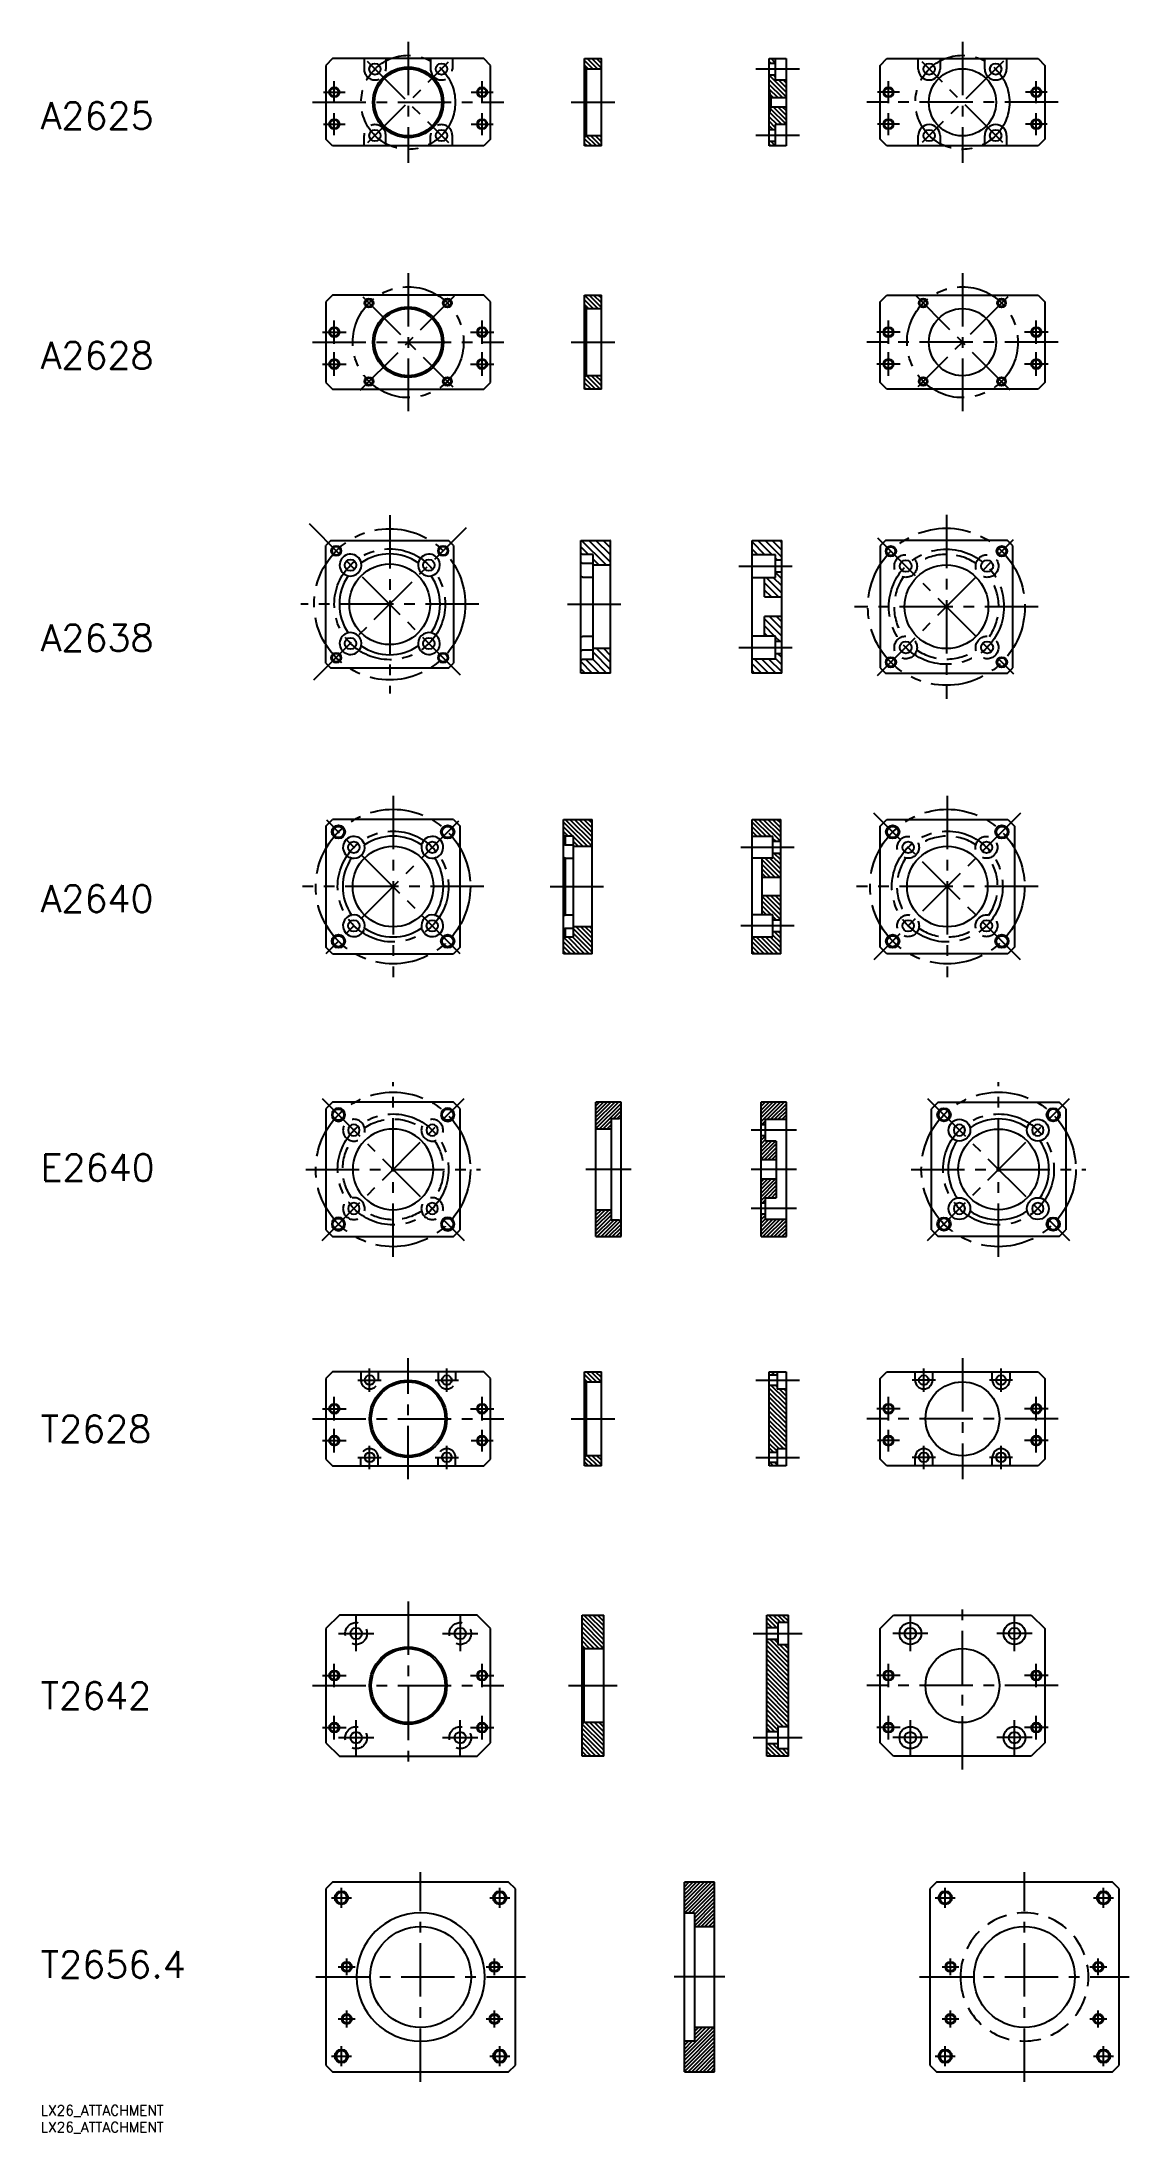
# Model space of a CAD drawing. Extents: x 0 to 324, y -8 to 614.
import ezdxf

# ---------------------------------------------------------------- set-up
doc = ezdxf.new("R2010")
doc.units = 0
doc.header["$LTSCALE"] = 0.5
doc.linetypes.add('CENTER', pattern=[50.8, 31.75, -6.35, 6.35, -6.35])
doc.linetypes.add('DASHED', pattern=[19.05, 12.7, -6.35])
for name, color, linetype in [('MSM_CENTER', 1, 'CENTER'), ('MSM_CONTINUOUS', 7, 'CONTINUOUS'), ('MSM_DASHED', 4, 'DASHED'), ('MSM_NARROW', 5, 'CONTINUOUS'), ('MSM_PART_NUMBER', 7, 'CONTINUOUS')]:
    doc.layers.add(name, color=color, linetype=linetype)
doc.styles.get("Standard").update_dxf_attribs({"font": 'txt.shx', "height": 3, "bigfont": 'bigfont.shx'})

# ---------------------------------------------------------------- blocks, each defined once
blk = doc.blocks.new('*U86')
at = {"layer": 'MSM_PART_NUMBER'}
blk.add_text('LX26_ATTACHMENT', height=3, dxfattribs=at).set_placement((0, -3))
blk = doc.blocks.new('*U87')
at = {"layer": 'MSM_PART_NUMBER'}
blk.add_text('LX26_ATTACHMENT', height=3, dxfattribs=at).set_placement((0, -8))
blk = doc.blocks.new('*U89')
at = {"layer": 'MSM_CONTINUOUS'}
blk.add_text('A2625', height=8, dxfattribs=at).set_placement((0, 588.11))
blk = doc.blocks.new('*U90')
at = {"layer": 'MSM_CONTINUOUS'}
blk.add_text('A2628', height=8, dxfattribs=at).set_placement((0, 516.84))
blk = doc.blocks.new('*U91')
at = {"layer": 'MSM_CONTINUOUS'}
blk.add_text('A2638', height=8, dxfattribs=at).set_placement((0, 432.72))
blk = doc.blocks.new('*U92')
at = {"layer": 'MSM_CONTINUOUS'}
blk.add_text('A2640', height=8, dxfattribs=at).set_placement((0, 355.09))
blk = doc.blocks.new('*U93')
at = {"layer": 'MSM_CONTINUOUS'}
blk.add_text('T2628', height=8, dxfattribs=at).set_placement((0, 197.32))
blk = doc.blocks.new('*U94')
at = {"layer": 'MSM_CONTINUOUS'}
blk.add_text('T2642', height=8, dxfattribs=at).set_placement((0, 117.93))
blk = doc.blocks.new('*U95')
at = {"layer": 'MSM_CONTINUOUS'}
blk.add_text('E2640', height=8, dxfattribs=at).set_placement((0, 275.09))
blk = doc.blocks.new('*U96')
at = {"layer": 'MSM_CONTINUOUS'}
blk.add_text('T2656.4', height=8, dxfattribs=at).set_placement((0, 37.93))

msp = doc.modelspace()

# ---------------------------------------------------------------- linework, layer by layer
at = {"layer": 'MSM_CENTER'}
for p, q in [((109.42, 614.11), (109.42, 578.11)), ((274.42, 614.11), (274.42, 578.11)), ((97.17, 608.36), (121.42, 584.11)), ((97.42, 584.11), (121.42, 608.11)), ((225.92, 606.01), (212.92, 606.01)), ((286.67, 608.36), (262.42, 584.11)), ((286.42, 584.11), (262.42, 608.11)), ((84.17, 599.11), (90.67, 599.11)), ((87.42, 595.86), (87.42, 602.36)), ((128.17, 599.11), (134.67, 599.11)), ((131.42, 595.86), (131.42, 602.36)), ((255.67, 599.11), (249.17, 599.11)), ((252.42, 595.86), (252.42, 602.36)), ((299.67, 599.11), (293.17, 599.11)), ((296.42, 595.86), (296.42, 602.36)), ((80.92, 596.11), (137.92, 596.11)), ((87.42, 586.36), (87.42, 592.86)), ((131.42, 586.36), (131.42, 592.86)), ((157.92, 596.11), (170.92, 596.11)), ((302.92, 596.11), (245.92, 596.11)), ((252.42, 586.36), (252.42, 592.86)), ((296.42, 586.36), (296.42, 592.86)), ((84.17, 589.61), (90.67, 589.61)), ((128.17, 589.61), (134.67, 589.61)), ((225.92, 586.21), (212.92, 586.21)), ((255.67, 589.61), (249.17, 589.61)), ((299.67, 589.61), (293.17, 589.61)), ((109.42, 545.22), (109.42, 504.22)), ((274.42, 545.22), (274.42, 504.22)), ((95.17, 510.47), (123.17, 538.47)), ((95.92, 538.22), (122.67, 511.47)), ((288.67, 510.47), (260.67, 538.47)), ((287.92, 538.22), (261.17, 511.47)), ((87.42, 524.22), (87.42, 531.22)), ((131.42, 524.22), (131.42, 531.22)), ((252.42, 524.22), (252.42, 531.22)), ((296.42, 524.22), (296.42, 531.22)), ((80.92, 524.72), (137.92, 524.72)), ((83.92, 527.72), (90.92, 527.72)), ((127.92, 527.72), (134.92, 527.72)), ((157.92, 524.72), (170.92, 524.72)), ((302.92, 524.72), (245.92, 524.72)), ((255.92, 527.72), (248.92, 527.72)), ((299.92, 527.72), (292.92, 527.72)), ((83.92, 518.22), (90.92, 518.22)), ((87.42, 514.72), (87.42, 521.72)), ((127.92, 518.22), (134.92, 518.22)), ((131.42, 514.72), (131.42, 521.72)), ((255.92, 518.22), (248.92, 518.22)), ((252.42, 514.72), (252.42, 521.72)), ((299.92, 518.22), (292.92, 518.22)), ((296.42, 514.72), (296.42, 521.72)), ((103.92, 473.22), (103.92, 420.22)), ((269.65, 473.35), (269.65, 418.62)), ((125, 425.64), (80.01, 470.62)), ((81.35, 424.24), (126.75, 469.54)), ((249.14, 466.5), (289.64, 426)), ((249.14, 425.48), (289.64, 465.98)), ((207.82, 458.1), (224.65, 458.1)), ((130.42, 446.72), (77.42, 446.72)), ((156.81, 446.72), (173.64, 446.72)), ((297.01, 445.99), (242.28, 445.99)), ((207.82, 433.87), (224.65, 433.87)), ((104.92, 389.72), (104.92, 335.72)), ((269.92, 389.72), (269.92, 335.72)), ((124.42, 382.22), (84.92, 342.72)), ((124.92, 342.72), (85.17, 382.47)), ((291.75, 340.89), (248.09, 384.54)), ((291.75, 384.54), (248.09, 340.89)), ((224.32, 374.38), (207.82, 374.38)), ((131.92, 362.72), (77.92, 362.72)), ((151.67, 362.72), (168.17, 362.72)), ((296.92, 362.72), (242.92, 362.72)), ((224.32, 351.05), (207.82, 351.05)), ((83.8, 299.66), (126.04, 257.42)), ((83.8, 257.42), (126.04, 299.66)), ((104.92, 252.54), (104.92, 304.54)), ((264.06, 299.66), (306.31, 257.42)), ((264.06, 257.42), (306.31, 299.66)), ((285.18, 252.54), (285.18, 304.54)), ((225.01, 290.2), (211.51, 290.2)), ((78.92, 278.54), (130.92, 278.54)), ((175.81, 278.54), (162.31, 278.54)), ((225.01, 278.54), (211.51, 278.54)), ((259.18, 278.54), (311.18, 278.54)), ((225.01, 266.87), (211.51, 266.87)), ((97.92, 212.37), (97.92, 219.27)), ((109.42, 186.32), (109.42, 222.32)), ((120.92, 212.37), (120.92, 219.27)), ((262.92, 212.37), (262.92, 219.27)), ((274.42, 222.32), (274.42, 186.32)), ((285.92, 212.37), (285.92, 219.27)), ((94.47, 215.82), (101.37, 215.82)), ((117.47, 215.82), (124.37, 215.82)), ((212.92, 215.82), (225.92, 215.82)), ((266.37, 215.82), (259.47, 215.82)), ((289.37, 215.82), (282.47, 215.82)), ((83.92, 207.32), (90.92, 207.32)), ((87.42, 203.82), (87.42, 210.82)), ((127.92, 207.32), (134.92, 207.32)), ((131.42, 203.82), (131.42, 210.82)), ((255.92, 207.32), (248.92, 207.32)), ((252.42, 203.82), (252.42, 210.82)), ((299.92, 207.32), (292.92, 207.32)), ((296.42, 203.82), (296.42, 210.82)), ((80.92, 204.32), (137.92, 204.32)), ((87.42, 194.32), (87.42, 201.32)), ((131.42, 194.57), (131.42, 201.07)), ((157.92, 204.32), (170.92, 204.32)), ((302.92, 204.32), (245.92, 204.32)), ((252.42, 194.57), (252.42, 201.07)), ((296.42, 194.32), (296.42, 201.32)), ((83.92, 197.82), (90.92, 197.82)), ((97.92, 189.37), (97.92, 196.27)), ((120.92, 189.37), (120.92, 196.27)), ((128.17, 197.82), (134.67, 197.82)), ((255.67, 197.82), (249.17, 197.82)), ((262.92, 189.37), (262.92, 196.27)), ((285.92, 189.37), (285.92, 196.27)), ((299.92, 197.82), (292.92, 197.82)), ((94.47, 192.82), (101.37, 192.82)), ((117.47, 192.82), (124.37, 192.82)), ((212.92, 192.82), (225.92, 192.82)), ((266.37, 192.82), (259.47, 192.82)), ((289.37, 192.82), (282.47, 192.82)), ((109.42, 149.92), (109.42, 99.92)), ((274.42, 99.92), (274.42, 149.92)), ((93.92, 135.17), (93.92, 145.67)), ((124.92, 145.67), (124.92, 135.17)), ((258.92, 135.17), (258.92, 145.67)), ((289.92, 135.17), (289.92, 145.67)), ((88.67, 140.42), (99.17, 140.42)), ((119.67, 140.42), (130.17, 140.42)), ((212.17, 140.42), (226.67, 140.42)), ((264.17, 140.42), (253.67, 140.42)), ((295.17, 140.42), (284.67, 140.42)), ((87.42, 124.42), (87.42, 131.42)), ((131.42, 124.42), (131.42, 131.42)), ((252.42, 124.42), (252.42, 131.42)), ((296.42, 124.42), (296.42, 131.42)), ((80.92, 124.92), (137.92, 124.92)), ((83.92, 127.92), (90.92, 127.92)), ((127.92, 127.92), (134.92, 127.92)), ((157.17, 124.92), (171.67, 124.92)), ((302.92, 124.92), (245.92, 124.92)), ((255.92, 127.92), (248.92, 127.92)), ((299.92, 127.92), (292.92, 127.92)), ((83.92, 112.42), (90.92, 112.42)), ((87.42, 108.92), (87.42, 115.92)), ((93.92, 104.17), (93.92, 114.67)), ((124.92, 104.17), (124.92, 114.67)), ((127.92, 112.42), (134.92, 112.42)), ((131.42, 108.92), (131.42, 115.92)), ((255.92, 112.42), (248.92, 112.42)), ((252.42, 108.92), (252.42, 115.92)), ((258.92, 104.17), (258.92, 114.67)), ((289.92, 104.17), (289.92, 114.67)), ((299.92, 112.42), (292.92, 112.42)), ((296.42, 108.92), (296.42, 115.92)), ((88.67, 109.42), (99.17, 109.42)), ((119.67, 109.42), (130.17, 109.42)), ((212.17, 109.42), (226.67, 109.42)), ((264.17, 109.42), (253.67, 109.42)), ((295.17, 109.42), (284.67, 109.42)), ((113.12, 7), (113.12, 69.4)), ((292.87, 7), (292.87, 69.4)), ((89.55, 58.79), (89.55, 64.75)), ((136.69, 58.79), (136.69, 64.75)), ((269.3, 58.79), (269.3, 64.75)), ((316.44, 58.79), (316.44, 64.75)), ((86.57, 61.77), (92.53, 61.77)), ((133.71, 61.77), (139.67, 61.77)), ((266.32, 61.77), (272.28, 61.77)), ((313.46, 61.77), (319.42, 61.77)), ((91.12, 38.7), (91.12, 43.7)), ((135.12, 38.7), (135.12, 43.7)), ((270.87, 38.7), (270.87, 43.7)), ((314.87, 38.7), (314.87, 43.7)), ((81.92, 38.2), (144.32, 38.2)), ((88.62, 41.2), (93.62, 41.2)), ((132.62, 41.2), (137.62, 41.2)), ((203.64, 38.2), (188.64, 38.2)), ((261.67, 38.2), (324.07, 38.2)), ((268.37, 41.2), (273.37, 41.2)), ((312.37, 41.2), (317.37, 41.2)), ((88.62, 25.7), (93.62, 25.7)), ((91.12, 23.2), (91.12, 28.2)), ((132.62, 25.7), (137.62, 25.7)), ((135.12, 23.2), (135.12, 28.2)), ((268.37, 25.7), (273.37, 25.7)), ((270.87, 23.2), (270.87, 28.2)), ((312.37, 25.7), (317.37, 25.7)), ((314.87, 23.2), (314.87, 28.2)), ((86.57, 14.63), (92.53, 14.63)), ((89.55, 11.65), (89.55, 17.61)), ((133.71, 14.63), (139.67, 14.63)), ((136.69, 11.65), (136.69, 17.61)), ((266.32, 14.63), (272.28, 14.63)), ((269.3, 11.65), (269.3, 17.61)), ((313.46, 14.63), (319.42, 14.63)), ((316.44, 11.65), (316.44, 17.61))]:
    msp.add_line(p, q, dxfattribs=at)
for centre, radius in [((109.42, 596.11), 14), ((274.42, 596.11), 14), ((109.42, 524.72), 16.5), ((274.42, 524.72), 16.5), ((103.92, 446.72), 22.5), ((269.65, 445.99), 23.37), ((103.92, 446.72), 16.5), ((269.65, 445.99), 17.13), ((104.92, 362.72), 23), ((269.92, 362.72), 23), ((104.92, 362.72), 16.5), ((269.92, 362.72), 16.5), ((104.92, 278.54), 23), ((285.18, 278.54), 23), ((104.92, 278.54), 16.5), ((285.18, 278.54), 16.5)]:
    msp.add_circle(centre, radius, dxfattribs=at)
at = {"layer": 'MSM_CONTINUOUS'}
for p, q in [((86.92, 609.11), (84.92, 607.11)), ((84.92, 607.11), (84.92, 585.11)), ((131.92, 609.11), (86.92, 609.11)), ((133.92, 607.11), (131.92, 609.11)), ((133.92, 585.11), (133.92, 607.11)), ((161.92, 583.11), (161.92, 609.11)), ((161.92, 609.11), (166.92, 609.11)), ((161.92, 606.61), (162.42, 606.11)), ((162.42, 606.11), (162.42, 586.11)), ((162.42, 606.11), (166.92, 606.11)), ((166.92, 583.11), (166.92, 609.11)), ((216.92, 609.11), (221.92, 609.11)), ((216.92, 583.11), (216.92, 609.11)), ((218.72, 607.71), (216.92, 607.71)), ((216.92, 604.31), (218.72, 604.31)), ((218.72, 609.11), (218.72, 602.76)), ((221.92, 609.11), (221.92, 583.11)), ((249.92, 607.11), (251.92, 609.11)), ((249.92, 585.11), (249.92, 607.11)), ((251.92, 609.11), (296.92, 609.11)), ((261.27, 606.01), (261.27, 609.11)), ((267.77, 609.11), (267.77, 606.01)), ((281.07, 606.01), (281.07, 609.11)), ((287.57, 609.11), (287.57, 606.01)), ((296.92, 609.11), (298.92, 607.11)), ((298.92, 607.11), (298.92, 585.11)), ((216.92, 599.61), (217.42, 597.53)), ((217.42, 597.53), (217.42, 594.7)), ((217.42, 597.53), (221.92, 597.53)), ((218.72, 602.76), (221.92, 602.76)), ((217.42, 594.7), (216.92, 592.61)), ((221.92, 594.7), (217.42, 594.7)), ((86.92, 583.11), (84.92, 585.11)), ((133.92, 585.11), (131.92, 583.11)), ((162.42, 586.11), (161.92, 585.61)), ((166.92, 586.11), (162.42, 586.11)), ((218.72, 587.91), (216.92, 587.91)), ((218.72, 589.46), (218.72, 583.11)), ((221.92, 589.46), (218.72, 589.46)), ((251.92, 583.11), (249.92, 585.11)), ((261.27, 583.11), (261.27, 586.21)), ((267.77, 586.21), (267.77, 583.11)), ((281.07, 583.11), (281.07, 586.21)), ((287.57, 586.21), (287.57, 583.11)), ((298.92, 585.11), (296.92, 583.11)), ((131.92, 583.11), (86.92, 583.11)), ((166.92, 583.11), (161.92, 583.11)), ((216.92, 584.51), (218.72, 584.51)), ((221.92, 583.11), (216.92, 583.11)), ((296.92, 583.11), (251.92, 583.11)), ((86.92, 538.72), (84.92, 536.72)), ((84.92, 536.72), (84.92, 512.72)), ((131.92, 538.72), (86.92, 538.72)), ((133.92, 536.72), (131.92, 538.72)), ((133.92, 512.72), (133.92, 536.72)), ((161.92, 538.72), (166.92, 538.72)), ((161.92, 510.72), (161.92, 538.72)), ((166.92, 510.72), (166.92, 538.72)), ((249.92, 536.72), (251.92, 538.72)), ((249.92, 512.72), (249.92, 536.72)), ((251.92, 538.72), (296.92, 538.72)), ((296.92, 538.72), (298.92, 536.72)), ((298.92, 536.72), (298.92, 512.72)), ((161.92, 535.22), (162.42, 534.72)), ((162.42, 534.72), (162.42, 514.72)), ((162.42, 534.72), (166.92, 534.72)), ((84.92, 512.72), (86.92, 510.72)), ((86.92, 510.72), (131.92, 510.72)), ((131.92, 510.72), (133.92, 512.72)), ((162.42, 514.72), (161.92, 514.22)), ((166.92, 510.72), (161.92, 510.72)), ((166.92, 514.72), (162.42, 514.72)), ((251.92, 510.72), (249.92, 512.72)), ((296.92, 510.72), (251.92, 510.72)), ((298.92, 512.72), (296.92, 510.72)), ((86.42, 465.72), (84.92, 464.22)), ((84.92, 429.22), (84.92, 464.22)), ((86.42, 465.72), (121.42, 465.72)), ((122.92, 464.22), (121.42, 465.72)), ((122.92, 464.22), (122.92, 429.22)), ((160.81, 426.25), (160.81, 465.72)), ((160.81, 465.72), (169.64, 465.72)), ((160.81, 462.08), (161.33, 461.56)), ((164.45, 461.56), (161.33, 461.56)), ((164.45, 430.41), (164.45, 461.56)), ((169.64, 426.25), (169.64, 465.72)), ((211.82, 426.25), (211.82, 465.72)), ((211.82, 465.72), (220.65, 465.72)), ((218.78, 461.48), (211.82, 461.48)), ((218.78, 454.73), (218.78, 461.48)), ((220.65, 426.25), (220.65, 465.72)), ((251.47, 465.72), (249.92, 464.16)), ((249.92, 464.16), (249.92, 427.81)), ((287.82, 465.72), (251.47, 465.72)), ((289.38, 464.16), (287.82, 465.72)), ((289.38, 427.81), (289.38, 464.16)), ((91.05, 455.36), (91.55, 455.21)), ((95.43, 459.08), (95.27, 459.58)), ((112.56, 459.58), (112.41, 459.08)), ((116.28, 455.21), (116.78, 455.36)), ((160.81, 459.34), (161.33, 458.83)), ((161.33, 454.81), (160.81, 454.96)), ((164.45, 458.83), (161.33, 458.83)), ((161.33, 454.81), (164.45, 454.81)), ((164.45, 458.45), (169.64, 458.45)), ((211.82, 454.74), (218.78, 454.73)), ((215.45, 448.9), (215.45, 454.73)), ((220.65, 459.87), (218.78, 459.87)), ((218.78, 456.34), (220.65, 456.34)), ((215.45, 448.9), (220.65, 448.9)), ((215.45, 437.24), (215.45, 443.07)), ((220.65, 443.07), (215.45, 443.07)), ((91.55, 438.22), (91.05, 438.07)), ((116.78, 438.07), (116.28, 438.22)), ((160.81, 437.01), (161.33, 437.17)), ((164.45, 437.17), (161.33, 437.17)), ((218.78, 437.24), (211.82, 437.24)), ((218.78, 430.49), (218.78, 437.24)), ((95.27, 433.85), (95.43, 434.35)), ((112.41, 434.35), (112.56, 433.85)), ((161.33, 433.15), (160.81, 432.63)), ((161.33, 430.41), (160.81, 429.89)), ((161.33, 433.15), (164.45, 433.15)), ((161.33, 430.41), (164.45, 430.41)), ((169.64, 433.52), (164.45, 433.52)), ((211.82, 430.49), (218.78, 430.49)), ((220.65, 435.63), (218.78, 435.63)), ((218.78, 432.1), (220.65, 432.1)), ((84.92, 429.22), (86.42, 427.72)), ((121.42, 427.72), (86.42, 427.72)), ((121.42, 427.72), (122.92, 429.22)), ((169.64, 426.25), (160.81, 426.25)), ((220.65, 426.25), (211.82, 426.25)), ((249.92, 427.81), (251.47, 426.25)), ((251.47, 426.25), (287.82, 426.25)), ((287.82, 426.25), (289.38, 427.81)), ((84.92, 380.72), (86.92, 382.72)), ((84.92, 380.72), (84.92, 344.72)), ((122.92, 382.72), (86.92, 382.72)), ((122.92, 382.72), (124.92, 380.72)), ((124.92, 344.72), (124.92, 380.72)), ((155.67, 342.72), (155.67, 382.72)), ((155.67, 382.72), (164.17, 382.72)), ((164.17, 342.72), (164.17, 382.72)), ((211.82, 342.72), (211.82, 382.72)), ((211.82, 382.72), (220.32, 382.72)), ((220.32, 342.72), (220.32, 382.72)), ((249.92, 380.72), (251.92, 382.72)), ((249.92, 344.72), (249.92, 380.72)), ((251.92, 382.72), (287.92, 382.72)), ((287.92, 382.72), (289.92, 380.72)), ((289.92, 380.72), (289.92, 344.72)), ((96.27, 375.58), (96.43, 375.08)), ((113.41, 375.08), (113.56, 375.58)), ((155.67, 378.22), (156.17, 377.72)), ((155.67, 375.58), (156.17, 375.08)), ((156.17, 377.72), (156.17, 375.08)), ((158.67, 377.72), (156.17, 377.72)), ((158.67, 375.08), (156.17, 375.08)), ((158.67, 347.72), (158.67, 377.72)), ((158.67, 374.72), (164.17, 374.72)), ((218.02, 377.63), (211.82, 377.63)), ((218.02, 371.13), (218.02, 377.63)), ((220.32, 376.08), (218.02, 376.08)), ((92.55, 371.21), (92.05, 371.36)), ((117.78, 371.36), (117.28, 371.21)), ((156.17, 371.21), (155.67, 371.36)), ((156.17, 371.21), (156.17, 354.22)), ((156.17, 371.21), (158.67, 371.21)), ((218.02, 371.13), (211.82, 371.13)), ((214.82, 354.3), (214.82, 371.13)), ((218.02, 372.68), (220.32, 372.68)), ((214.82, 365.52), (220.32, 365.52)), ((220.32, 359.91), (214.82, 359.91)), ((92.05, 354.07), (92.55, 354.22)), ((96.43, 350.35), (96.27, 349.85)), ((113.56, 349.85), (113.41, 350.35)), ((117.28, 354.22), (117.78, 354.07)), ((155.67, 354.07), (156.17, 354.22)), ((156.17, 350.35), (155.67, 349.85)), ((158.67, 354.22), (156.17, 354.22)), ((156.17, 350.35), (156.17, 347.72)), ((156.17, 350.35), (158.67, 350.35)), ((164.17, 350.72), (158.67, 350.72)), ((218.02, 354.3), (211.82, 354.3)), ((218.02, 347.8), (218.02, 354.3)), ((220.32, 352.75), (218.02, 352.75)), ((218.02, 349.35), (220.32, 349.35)), ((86.92, 342.72), (84.92, 344.72)), ((86.92, 342.72), (122.92, 342.72)), ((124.92, 344.72), (122.92, 342.72)), ((156.17, 347.72), (155.67, 347.22)), ((164.17, 342.72), (155.67, 342.72)), ((156.17, 347.72), (158.67, 347.72)), ((211.82, 347.8), (218.02, 347.8)), ((220.32, 342.72), (211.82, 342.72)), ((251.92, 342.72), (249.92, 344.72)), ((287.92, 342.72), (251.92, 342.72)), ((289.92, 344.72), (287.92, 342.72)), ((86.92, 298.54), (84.92, 296.54)), ((84.92, 296.54), (84.92, 260.54)), ((122.92, 298.54), (86.92, 298.54)), ((124.92, 296.54), (122.92, 298.54)), ((124.92, 260.54), (124.92, 296.54)), ((172.81, 298.54), (165.31, 298.54)), ((165.31, 258.54), (165.31, 298.54)), ((172.31, 293.54), (169.81, 293.54)), ((169.81, 293.54), (169.81, 263.54)), ((172.81, 294.04), (172.31, 293.54)), ((172.81, 258.54), (172.81, 298.54)), ((222.01, 298.54), (214.51, 298.54)), ((214.51, 258.54), (214.51, 298.54)), ((215.81, 293.45), (222.01, 293.45)), ((215.81, 286.95), (215.81, 293.45)), ((222.01, 258.54), (222.01, 298.54)), ((267.18, 298.54), (265.18, 296.54)), ((265.18, 260.54), (265.18, 296.54)), ((267.18, 298.54), (303.18, 298.54)), ((305.18, 296.54), (303.18, 298.54)), ((305.18, 296.54), (305.18, 260.54)), ((169.81, 290.54), (165.31, 290.54)), ((214.51, 291.9), (215.81, 291.9)), ((215.81, 288.5), (214.51, 288.5)), ((219.01, 286.95), (215.81, 286.95)), ((219.01, 286.95), (219.01, 270.12)), ((219.01, 281.34), (214.51, 281.34)), ((214.51, 275.73), (219.01, 275.73)), ((214.51, 268.57), (215.81, 268.57)), ((215.81, 270.12), (219.01, 270.12)), ((215.81, 263.62), (215.81, 270.12)), ((165.31, 266.54), (169.81, 266.54)), ((169.81, 263.54), (172.31, 263.54)), ((172.31, 263.54), (172.81, 263.04)), ((215.81, 265.17), (214.51, 265.17)), ((222.01, 263.62), (215.81, 263.62)), ((84.92, 260.54), (86.92, 258.54)), ((86.92, 258.54), (122.92, 258.54)), ((122.92, 258.54), (124.92, 260.54)), ((165.31, 258.54), (172.81, 258.54)), ((214.51, 258.54), (222.01, 258.54)), ((265.18, 260.54), (267.18, 258.54)), ((303.18, 258.54), (267.18, 258.54)), ((303.18, 258.54), (305.18, 260.54)), ((86.92, 218.32), (84.92, 216.32)), ((131.92, 218.32), (86.92, 218.32)), ((133.92, 216.32), (131.92, 218.32)), ((161.92, 190.32), (161.92, 218.32)), ((161.92, 218.32), (166.92, 218.32)), ((166.92, 190.32), (166.92, 218.32)), ((216.92, 190.32), (216.92, 218.32)), ((216.92, 218.32), (221.92, 218.32)), ((219.22, 218.32), (219.22, 213.22)), ((221.92, 218.32), (221.92, 190.32)), ((249.92, 216.32), (251.92, 218.32)), ((251.92, 218.32), (296.92, 218.32)), ((260.32, 215.82), (260.32, 218.32)), ((265.52, 218.32), (265.52, 215.82)), ((283.32, 215.82), (283.32, 218.32)), ((288.52, 218.32), (288.52, 215.82)), ((296.92, 218.32), (298.92, 216.32)), ((84.92, 216.32), (84.92, 192.32)), ((133.92, 192.32), (133.92, 216.32)), ((161.92, 215.82), (162.42, 215.32)), ((162.42, 215.32), (162.42, 193.32)), ((162.42, 215.32), (166.92, 215.32)), ((219.22, 217.27), (216.92, 217.27)), ((216.92, 214.37), (219.22, 214.37)), ((219.22, 213.22), (221.92, 213.22)), ((249.92, 192.32), (249.92, 216.32)), ((298.92, 216.32), (298.92, 192.32)), ((162.42, 193.32), (161.92, 192.82)), ((166.92, 193.32), (162.42, 193.32)), ((219.22, 194.27), (216.92, 194.27)), ((219.22, 195.42), (219.22, 190.32)), ((221.92, 195.42), (219.22, 195.42)), ((84.92, 192.32), (86.92, 190.32)), ((86.92, 190.32), (131.92, 190.32)), ((131.92, 190.32), (133.92, 192.32)), ((166.92, 190.32), (161.92, 190.32)), ((216.92, 191.37), (219.22, 191.37)), ((221.92, 190.32), (216.92, 190.32)), ((251.92, 190.32), (249.92, 192.32)), ((296.92, 190.32), (251.92, 190.32)), ((260.32, 190.32), (260.32, 192.82)), ((265.52, 192.82), (265.52, 190.32)), ((283.32, 190.32), (283.32, 192.82)), ((288.52, 192.82), (288.52, 190.32)), ((298.92, 192.32), (296.92, 190.32)), ((88.92, 145.92), (84.92, 141.92)), ((129.92, 145.92), (88.92, 145.92)), ((133.92, 141.92), (129.92, 145.92)), ((161.17, 103.92), (161.17, 145.92)), ((161.17, 145.92), (167.67, 145.92)), ((167.67, 103.92), (167.67, 145.92)), ((216.17, 103.92), (216.17, 145.92)), ((216.17, 145.92), (222.67, 145.92)), ((219.47, 143.67), (219.47, 137.17)), ((222.67, 143.67), (219.47, 143.67)), ((222.67, 103.92), (222.67, 145.92)), ((249.92, 141.92), (253.92, 145.92)), ((253.92, 145.92), (294.92, 145.92)), ((294.92, 145.92), (298.92, 141.92)), ((84.92, 141.92), (84.92, 107.92)), ((133.92, 107.92), (133.92, 141.92)), ((219.47, 142.12), (216.17, 142.12)), ((216.17, 138.72), (219.47, 138.72)), ((219.47, 137.17), (222.67, 137.17)), ((249.92, 107.92), (249.92, 141.92)), ((298.92, 141.92), (298.92, 107.92)), ((161.17, 136.42), (161.67, 135.92)), ((161.67, 135.92), (161.67, 113.92)), ((161.67, 135.92), (167.67, 135.92)), ((161.67, 113.92), (161.17, 113.42)), ((167.67, 113.92), (161.67, 113.92)), ((219.47, 112.67), (219.47, 106.17)), ((222.67, 112.67), (219.47, 112.67)), ((84.92, 107.92), (88.92, 103.92)), ((129.92, 103.92), (133.92, 107.92)), ((219.47, 111.12), (216.17, 111.12)), ((216.17, 107.72), (219.47, 107.72)), ((219.47, 106.17), (222.67, 106.17)), ((253.92, 103.92), (249.92, 107.92)), ((298.92, 107.92), (294.92, 103.92)), ((88.92, 103.92), (129.92, 103.92)), ((167.67, 103.92), (161.17, 103.92)), ((222.67, 103.92), (216.17, 103.92)), ((294.92, 103.92), (253.92, 103.92)), ((86.92, 66.4), (84.92, 64.4)), ((84.92, 64.4), (84.92, 12)), ((139.32, 66.4), (86.92, 66.4)), ((141.32, 64.4), (139.32, 66.4)), ((141.32, 12), (141.32, 64.4)), ((200.64, 66.4), (191.64, 66.4)), ((191.64, 10), (191.64, 66.4)), ((200.64, 10), (200.64, 66.4)), ((266.67, 66.4), (264.67, 64.4)), ((264.67, 64.4), (264.67, 12)), ((319.07, 66.4), (266.67, 66.4)), ((321.07, 64.4), (319.07, 66.4)), ((321.07, 12), (321.07, 64.4)), ((191.64, 57.27), (194.64, 57.27)), ((194.64, 57.27), (194.64, 19.12)), ((194.64, 53.2), (200.64, 53.2)), ((194.64, 19.12), (191.64, 19.12)), ((200.64, 23.2), (194.64, 23.2)), ((84.92, 12), (86.92, 10)), ((86.92, 10), (139.32, 10)), ((139.32, 10), (141.32, 12)), ((191.64, 10), (200.64, 10)), ((264.67, 12), (266.67, 10)), ((266.67, 10), (319.07, 10)), ((319.07, 10), (321.07, 12))]:
    msp.add_line(p, q, dxfattribs=at)
for centre, radius in [((99.52, 606.01), 1.7), ((109.42, 596.11), 10.5), ((109.42, 596.11), 10), ((119.32, 606.01), 1.7), ((264.52, 606.01), 1.7), ((274.42, 596.11), 10), ((284.32, 606.01), 1.7), ((87.42, 599.11), 1.25), ((131.42, 599.11), 1.25), ((252.42, 599.11), 1.25), ((296.42, 599.11), 1.25), ((87.42, 589.61), 1.25), ((99.52, 586.21), 1.7), ((119.32, 586.21), 1.7), ((131.42, 589.61), 1.25), ((252.42, 589.61), 1.25), ((264.52, 586.21), 1.7), ((284.32, 586.21), 1.7), ((296.42, 589.61), 1.25), ((97.75, 536.38), 1.05), ((121.08, 536.38), 1.05), ((262.75, 536.38), 1.05), ((286.08, 536.38), 1.05), ((109.42, 524.72), 10.5), ((109.42, 524.72), 10), ((274.42, 524.72), 10), ((87.42, 527.72), 1.25), ((131.42, 527.72), 1.25), ((252.42, 527.72), 1.25), ((296.42, 527.72), 1.25), ((87.42, 518.22), 1.25), ((131.42, 518.22), 1.25), ((252.42, 518.22), 1.25), ((296.42, 518.22), 1.25), ((97.75, 513.05), 1.05), ((121.08, 513.05), 1.05), ((262.75, 513.05), 1.05), ((286.08, 513.05), 1.05), ((88.01, 462.63), 1.25), ((119.83, 462.63), 1.25), ((253.13, 462.51), 1.3), ((286.17, 462.51), 1.3), ((92.25, 458.38), 1.7), ((103.92, 446.72), 12), ((115.59, 458.38), 1.7), ((257.53, 458.1), 1.77), ((269.65, 445.99), 12.46), ((281.76, 458.1), 1.77), ((92.25, 435.05), 1.7), ((115.59, 435.05), 1.7), ((88.01, 430.81), 1.25), ((119.83, 430.81), 1.25), ((253.13, 429.46), 1.3), ((257.53, 433.87), 1.77), ((281.76, 433.87), 1.77), ((286.17, 429.46), 1.3), ((88.66, 378.98), 1.65), ((121.18, 378.98), 1.65), ((253.66, 378.98), 1.65), ((286.18, 378.98), 1.65), ((93.25, 374.38), 1.7), ((104.92, 362.72), 12), ((116.59, 374.38), 1.7), ((258.25, 374.38), 1.7), ((269.92, 362.72), 12), ((281.59, 374.38), 1.7), ((93.25, 351.05), 1.7), ((116.59, 351.05), 1.7), ((258.25, 351.05), 1.7), ((281.59, 351.05), 1.7), ((88.66, 346.45), 1.65), ((121.18, 346.45), 1.65), ((253.66, 346.45), 1.65), ((286.18, 346.45), 1.65), ((88.65, 294.8), 1.65), ((121.18, 294.8), 1.65), ((273.52, 290.2), 3.25), ((296.85, 290.2), 3.25), ((285.18, 278.54), 12), ((273.52, 266.87), 3.25), ((296.85, 266.87), 3.25), ((88.65, 262.27), 1.65), ((121.18, 262.27), 1.65), ((97.92, 215.82), 1.45), ((109.42, 204.32), 11.5), ((109.42, 204.32), 11), ((120.92, 215.82), 1.45), ((262.92, 215.82), 1.45), ((274.42, 204.32), 11), ((285.92, 215.82), 1.45), ((87.42, 207.32), 1.25), ((131.42, 207.32), 1.25), ((252.42, 207.32), 1.25), ((296.42, 207.32), 1.25), ((87.42, 197.82), 1.25), ((97.92, 192.82), 1.45), ((120.92, 192.82), 1.45), ((131.42, 197.82), 1.25), ((252.42, 197.82), 1.25), ((262.92, 192.82), 1.45), ((285.92, 192.82), 1.45), ((296.42, 197.82), 1.25), ((258.92, 140.42), 3.25), ((289.92, 140.42), 3.25), ((93.92, 140.42), 1.7), ((124.92, 140.42), 1.7), ((258.92, 140.42), 1.7), ((289.92, 140.42), 1.7), ((109.42, 124.92), 11.5), ((109.42, 124.92), 11), ((274.42, 124.92), 11), ((87.42, 127.92), 1.25), ((131.42, 127.92), 1.25), ((252.42, 127.92), 1.25), ((296.42, 127.92), 1.25), ((87.42, 112.42), 1.25), ((131.42, 112.42), 1.25), ((252.42, 112.42), 1.25), ((258.92, 109.42), 3.25), ((289.92, 109.42), 3.25), ((296.42, 112.42), 1.25), ((93.92, 109.42), 1.7), ((124.92, 109.42), 1.7), ((258.92, 109.42), 1.7), ((289.92, 109.42), 1.7), ((113.12, 38.2), 15), ((292.87, 38.2), 15)]:
    msp.add_circle(centre, radius, dxfattribs=at)
at = {"layer": 'MSM_CONTINUOUS', "extrusion": (0, 0, -1)}
for centre, radius in [((-268.92, 294.8), 1.65), ((-301.45, 294.8), 1.65), ((-93.25, 290.2), 1.7), ((-104.92, 278.54), 12), ((-116.58, 290.2), 1.7), ((-273.52, 290.2), 1.7), ((-296.85, 290.2), 1.7), ((-93.25, 266.87), 1.7), ((-116.58, 266.87), 1.7), ((-273.52, 266.87), 1.7), ((-296.85, 266.87), 1.7), ((-268.92, 262.27), 1.65), ((-301.45, 262.27), 1.65), ((-89.55, 61.77), 1.65), ((-136.69, 61.77), 1.65), ((-269.3, 61.77), 1.65), ((-316.44, 61.77), 1.65), ((-113.12, 38.2), 19.07), ((-91.12, 41.2), 1.25), ((-135.12, 41.2), 1.25), ((-270.87, 41.2), 1.25), ((-314.87, 41.2), 1.25), ((-91.12, 25.7), 1.25), ((-135.12, 25.7), 1.25), ((-270.87, 25.7), 1.25), ((-314.87, 25.7), 1.25), ((-89.55, 14.63), 1.65), ((-136.69, 14.63), 1.65), ((-269.3, 14.63), 1.65), ((-316.44, 14.63), 1.65)]:
    msp.add_circle(centre, radius, dxfattribs=at)
at = {"layer": 'MSM_CONTINUOUS'}
for centre, radius, start, end in [((264.52, 606.01), 3.25, 180, 0), ((284.32, 606.01), 3.25, 180, 0), ((264.52, 586.21), 3.25, 0, 180), ((284.32, 586.21), 3.25, 0, 180), ((92.25, 458.38), 3.25, 21.6184, 248.3816), ((103.92, 446.72), 15, 55.51503, 124.48497), ((115.59, 458.38), 3.25, 291.6184, 158.3816), ((103.92, 446.72), 15, 145.51503, 214.48497), ((92.25, 458.38), 3.25, 257.6186, 12.3814), ((115.59, 458.38), 3.25, 167.6186, 282.3814), ((103.92, 446.72), 15, 325.51503, 34.48497), ((92.25, 435.05), 3.25, 111.6184, 338.3816), ((92.25, 435.05), 3.25, 347.6186, 102.3814), ((115.59, 435.05), 3.25, 77.6186, 192.3814), ((115.59, 435.05), 3.25, 201.6184, 68.3816), ((103.92, 446.72), 15, 235.51503, 304.48497), ((93.25, 374.38), 3.25, 21.6184, 248.3816), ((93.25, 374.38), 3.25, 257.6186, 12.3814), ((104.92, 362.72), 15, 55.51503, 124.48497), ((116.59, 374.38), 3.25, 167.6186, 282.3814), ((116.59, 374.38), 3.25, 291.6184, 158.3816), ((104.92, 362.72), 15, 145.51503, 214.48497), ((104.92, 362.72), 15, 325.51503, 34.48497), ((93.25, 351.05), 3.25, 111.6184, 338.3816), ((93.25, 351.05), 3.25, 347.6186, 102.3814), ((104.92, 362.72), 15, 235.51503, 304.48497), ((116.59, 351.05), 3.25, 77.6186, 192.3814), ((116.59, 351.05), 3.25, 201.6184, 68.3816), ((285.18, 278.54), 15, 55.51503, 124.48497), ((285.18, 278.54), 15, 145.51503, 214.48497), ((285.18, 278.54), 15, 325.51503, 34.48497), ((285.18, 278.54), 15, 235.51503, 304.48497), ((262.92, 215.82), 2.6, 180, 0), ((285.92, 215.82), 2.6, 180, 0), ((262.92, 192.82), 2.6, 0, 180), ((285.92, 192.82), 2.6, 0, 180)]:
    msp.add_arc(centre, radius, start, end, dxfattribs=at)
at = {"layer": 'MSM_DASHED'}
for p, q in [((96.27, 609.11), (96.27, 606.01)), ((102.77, 609.11), (102.77, 606.01)), ((116.07, 609.11), (116.07, 606.01)), ((122.57, 609.11), (122.57, 606.01)), ((96.27, 583.11), (96.27, 586.21)), ((102.77, 583.11), (102.77, 586.21)), ((116.07, 583.11), (116.07, 586.21)), ((122.57, 583.11), (122.57, 586.21)), ((95.32, 218.32), (95.32, 215.82)), ((100.52, 218.32), (100.52, 215.82)), ((118.32, 218.32), (118.32, 215.82)), ((123.52, 218.32), (123.52, 215.82)), ((95.32, 190.32), (95.32, 192.82)), ((100.52, 190.32), (100.52, 192.82)), ((118.32, 190.32), (118.32, 192.82)), ((123.52, 190.32), (123.52, 192.82))]:
    msp.add_line(p, q, dxfattribs=at)
for centre, radius in [((257.53, 458.1), 3.37), ((281.76, 458.1), 3.37), ((257.53, 433.87), 3.37), ((281.76, 433.87), 3.37), ((258.25, 374.38), 3.25), ((281.59, 374.38), 3.25), ((258.25, 351.05), 3.25), ((281.59, 351.05), 3.25), ((93.92, 140.42), 3.25), ((124.92, 140.42), 3.25), ((93.92, 109.42), 3.25), ((124.92, 109.42), 3.25)]:
    msp.add_circle(centre, radius, dxfattribs=at)
at = {"layer": 'MSM_DASHED', "extrusion": (0, 0, -1)}
for centre, radius in [((-93.25, 290.2), 3.25), ((-116.58, 290.2), 3.25), ((-93.25, 266.87), 3.25), ((-116.58, 266.87), 3.25), ((-292.87, 38.2), 19.07)]:
    msp.add_circle(centre, radius, dxfattribs=at)
at = {"layer": 'MSM_DASHED'}
for centre, radius, start, end in [((99.52, 606.01), 3.25, 180, 0), ((119.32, 606.01), 3.25, 180, 0), ((99.52, 586.21), 3.25, 0, 180), ((119.32, 586.21), 3.25, 0, 180), ((269.65, 445.99), 15.58, 55.51503, 124.48497), ((269.65, 445.99), 15.58, 145.51503, 214.48497), ((269.65, 445.99), 15.58, 325.51503, 34.48497), ((269.65, 445.99), 15.58, 235.51503, 304.48497), ((269.92, 362.72), 15, 55.51503, 124.48497), ((269.92, 362.72), 15, 145.51503, 214.48497), ((269.92, 362.72), 15, 325.51503, 34.48497), ((269.92, 362.72), 15, 235.51503, 304.48497), ((97.92, 215.82), 2.6, 180, 0), ((120.92, 215.82), 2.6, 180, 0), ((97.92, 192.82), 2.6, 0, 180), ((120.92, 192.82), 2.6, 0, 180)]:
    msp.add_arc(centre, radius, start, end, dxfattribs=at)
at = {"layer": 'MSM_DASHED', "extrusion": (0, 0, -1)}
for start, end in [(55.51503, 124.48497), (325.51503, 34.48497), (145.51503, 214.48497), (235.51503, 304.48497)]:
    msp.add_arc((-104.92, 278.54), 15, start, end, dxfattribs=at)
at = {"layer": 'MSM_NARROW'}
for p, q in [((164.36, 606.11), (161.92, 608.55)), ((162.99, 606.11), (161.92, 607.18)), ((165.73, 606.11), (162.73, 609.11)), ((166.92, 606.29), (164.1, 609.11)), ((166.92, 607.66), (165.47, 609.11)), ((166.92, 609.03), (166.84, 609.11)), ((217.47, 607.71), (216.92, 608.27)), ((221.92, 599.16), (216.92, 604.16)), ((218.72, 607.84), (217.44, 609.11)), ((218.72, 603.73), (218.13, 604.31)), ((221.92, 597.79), (216.92, 602.79)), ((220.81, 597.53), (216.92, 601.42)), ((219.44, 597.53), (216.92, 600.05)), ((218.07, 597.53), (217.27, 598.32)), ((221.92, 600.53), (219.68, 602.76)), ((221.92, 601.9), (221.05, 602.76)), ((219.28, 589.46), (216.92, 591.83)), ((220.65, 589.46), (217.05, 593.06)), ((221.92, 589.57), (217.32, 594.16)), ((221.92, 590.94), (218.15, 594.7)), ((221.92, 592.31), (219.52, 594.7)), ((221.92, 593.68), (220.89, 594.7)), ((164.07, 583.11), (161.92, 585.26)), ((165.44, 583.11), (162.44, 586.11)), ((166.81, 583.11), (163.81, 586.11)), ((166.92, 584.37), (165.18, 586.11)), ((166.92, 585.74), (166.55, 586.11)), ((218.72, 588.66), (216.92, 590.46)), ((218.09, 587.91), (216.92, 589.09)), ((162.7, 583.11), (161.92, 583.89)), ((217.41, 583.11), (216.92, 583.61)), ((218.72, 583.18), (217.38, 584.51)), ((165.88, 534.72), (161.92, 538.68)), ((164.51, 534.72), (161.92, 537.31)), ((163.14, 534.72), (161.92, 535.94)), ((166.92, 535.05), (163.25, 538.72)), ((166.92, 536.42), (164.62, 538.72)), ((166.92, 537.79), (165.99, 538.72)), ((165.22, 510.72), (161.92, 514.02)), ((163.85, 510.72), (161.92, 512.65)), ((162.48, 510.72), (161.92, 511.28)), ((166.59, 510.72), (162.59, 514.72)), ((166.92, 511.76), (163.96, 514.72)), ((166.92, 513.13), (165.33, 514.72)), ((166.92, 514.5), (166.7, 514.72)), ((163.07, 461.56), (160.81, 463.82)), ((168.32, 458.45), (161.05, 465.72)), ((169.64, 459.26), (163.18, 465.72)), ((169.64, 461.39), (165.32, 465.72)), ((169.64, 463.53), (167.45, 465.72)), ((169.64, 465.66), (169.58, 465.72)), ((215.62, 461.48), (211.82, 465.28)), ((213.49, 461.48), (211.82, 463.15)), ((217.76, 461.48), (213.52, 465.72)), ((220.65, 460.72), (215.65, 465.72)), ((220.65, 462.85), (217.78, 465.72)), ((220.65, 464.99), (219.92, 465.72)), ((166.18, 458.45), (164.45, 460.18)), ((220.65, 450.05), (215.97, 454.73)), ((220.65, 452.18), (218.1, 454.73)), ((219.37, 459.87), (218.78, 460.46)), ((220.65, 454.32), (218.78, 456.19)), ((219.66, 448.9), (215.45, 453.11)), ((217.53, 448.9), (215.45, 450.97)), ((220.65, 437.25), (215.45, 442.44)), ((220.65, 439.38), (216.95, 443.07)), ((220.65, 441.51), (219.09, 443.07)), ((218.51, 437.24), (215.45, 440.3)), ((216.38, 437.24), (215.45, 438.17)), ((220.12, 435.63), (218.78, 436.98)), ((164.23, 426.25), (160.81, 429.67)), ((166.37, 426.25), (162.21, 430.41)), ((168.5, 426.25), (164.35, 430.41)), ((169.64, 427.25), (164.45, 432.44)), ((169.64, 429.38), (165.5, 433.52)), ((169.64, 431.51), (167.63, 433.52)), ((216.7, 426.25), (212.46, 430.49)), ((218.83, 426.25), (214.59, 430.49)), ((220.65, 426.58), (216.73, 430.49)), ((220.65, 428.71), (218.78, 430.58)), ((220.65, 430.84), (219.39, 432.1)), ((162.1, 426.25), (160.81, 427.54)), ((214.56, 426.25), (211.82, 429)), ((212.43, 426.25), (211.82, 426.87)), ((162.81, 374.72), (155.67, 381.86)), ((158.44, 377.72), (155.67, 380.49)), ((164.17, 374.73), (156.18, 382.72)), ((164.17, 376.1), (157.55, 382.72)), ((164.17, 377.47), (158.92, 382.72)), ((164.17, 378.84), (160.29, 382.72)), ((164.17, 380.21), (161.66, 382.72)), ((164.17, 381.58), (163.03, 382.72)), ((216.07, 377.63), (211.82, 381.89)), ((214.7, 377.63), (211.82, 380.52)), ((217.44, 377.63), (212.36, 382.72)), ((220.32, 376.13), (213.73, 382.72)), ((220.32, 377.5), (215.1, 382.72)), ((220.32, 378.87), (216.47, 382.72)), ((220.32, 380.24), (217.84, 382.72)), ((220.32, 381.61), (219.21, 382.72)), ((157.07, 377.72), (155.67, 379.12)), ((161.44, 374.72), (158.67, 377.49)), ((160.07, 374.72), (158.67, 376.12)), ((158.7, 374.72), (158.67, 374.75)), ((213.33, 377.63), (211.82, 379.15)), ((211.96, 377.63), (211.82, 377.78)), ((218.99, 376.08), (218.02, 377.06)), ((219.96, 365.52), (214.82, 370.67)), ((218.59, 365.52), (214.82, 369.3)), ((217.22, 365.52), (214.82, 367.93)), ((220.32, 366.54), (215.72, 371.13)), ((220.32, 367.91), (217.09, 371.13)), ((220.32, 369.28), (218.02, 371.58)), ((220.32, 370.65), (218.28, 372.68)), ((220.32, 372.02), (219.65, 372.68)), ((215.85, 365.52), (214.82, 366.56)), ((220.32, 354.21), (214.82, 359.71)), ((220.32, 352.84), (214.82, 358.34)), ((217.49, 354.3), (214.82, 356.97)), ((216.12, 354.3), (214.82, 355.6)), ((220.32, 355.58), (215.99, 359.91)), ((220.32, 356.95), (217.36, 359.91)), ((220.32, 358.32), (218.73, 359.91)), ((220.32, 359.69), (220.1, 359.91)), ((164.17, 344.59), (158.67, 350.09)), ((164.17, 343.22), (158.67, 348.72)), ((164.17, 345.96), (159.41, 350.72)), ((164.17, 347.33), (160.78, 350.72)), ((164.17, 348.7), (162.15, 350.72)), ((164.17, 350.07), (163.52, 350.72)), ((219.04, 352.75), (218.02, 353.77)), ((220.32, 347.36), (218.33, 349.35)), ((220.32, 348.73), (219.7, 349.35)), ((159.19, 342.72), (155.67, 346.24)), ((157.82, 342.72), (155.67, 344.87)), ((156.45, 342.72), (155.67, 343.5)), ((160.56, 342.72), (155.87, 347.41)), ((161.93, 342.72), (156.93, 347.72)), ((163.3, 342.72), (158.3, 347.72)), ((216.74, 342.72), (211.82, 347.64)), ((215.37, 342.72), (211.82, 346.27)), ((214, 342.72), (211.82, 344.9)), ((212.63, 342.72), (211.82, 343.53)), ((218.11, 342.72), (213.03, 347.8)), ((219.48, 342.72), (214.4, 347.8)), ((220.32, 343.25), (215.77, 347.8)), ((220.32, 344.62), (217.14, 347.8)), ((220.32, 345.99), (218.02, 348.29)), ((165.31, 297.44), (166.42, 298.54)), ((165.31, 296.31), (167.54, 298.54)), ((165.31, 295.19), (168.66, 298.54)), ((165.31, 294.07), (169.78, 298.54)), ((165.31, 292.95), (170.91, 298.54)), ((165.31, 291.82), (172.03, 298.54)), ((165.31, 290.7), (172.81, 298.2)), ((166.27, 290.54), (172.81, 297.08)), ((167.4, 290.54), (169.81, 292.96)), ((170.4, 293.54), (172.81, 295.96)), ((171.52, 293.54), (172.81, 294.83)), ((214.51, 298.45), (214.59, 298.54)), ((214.51, 297.33), (215.72, 298.54)), ((214.51, 296.21), (216.84, 298.54)), ((214.51, 295.08), (217.96, 298.54)), ((214.51, 293.96), (219.08, 298.54)), ((214.51, 292.84), (220.21, 298.54)), ((214.7, 291.9), (215.81, 293.02)), ((216.25, 293.45), (221.33, 298.54)), ((217.37, 293.45), (222.01, 298.09)), ((218.49, 293.45), (222.01, 296.97)), ((219.61, 293.45), (222.01, 295.85)), ((220.74, 293.45), (222.01, 294.73)), ((221.86, 293.45), (222.01, 293.6)), ((168.52, 290.54), (169.81, 291.83)), ((169.64, 290.54), (169.81, 290.71)), ((214.51, 288.35), (214.66, 288.5)), ((214.51, 287.23), (215.79, 288.5)), ((214.51, 286.1), (215.81, 287.4)), ((214.51, 284.98), (216.48, 286.95)), ((214.51, 283.86), (217.6, 286.95)), ((214.51, 282.74), (218.73, 286.95)), ((214.51, 281.61), (219.01, 286.11)), ((215.36, 281.34), (219.01, 284.99)), ((216.48, 281.34), (219.01, 283.87)), ((217.61, 281.34), (219.01, 282.75)), ((218.73, 281.34), (219.01, 281.62)), ((214.51, 274.88), (215.36, 275.73)), ((214.51, 273.76), (216.48, 275.73)), ((214.51, 272.63), (217.61, 275.73)), ((214.51, 271.51), (218.73, 275.73)), ((214.51, 270.39), (219.01, 274.89)), ((214.51, 269.27), (219.01, 273.77)), ((214.94, 268.57), (215.81, 269.44)), ((216.49, 270.12), (219.01, 272.64)), ((217.61, 270.12), (219.01, 271.52)), ((218.73, 270.12), (219.01, 270.4)), ((165.31, 266.01), (165.85, 266.54)), ((165.31, 264.88), (166.97, 266.54)), ((165.31, 263.76), (168.09, 266.54)), ((165.31, 262.64), (169.21, 266.54)), ((165.31, 261.52), (169.81, 266.02)), ((165.31, 260.39), (169.81, 264.89)), ((165.31, 259.27), (169.81, 263.77)), ((165.7, 258.54), (170.7, 263.54)), ((166.83, 258.54), (171.83, 263.54)), ((167.95, 258.54), (172.63, 263.22)), ((169.07, 258.54), (172.81, 262.28)), ((214.51, 264.78), (214.9, 265.17)), ((214.51, 263.65), (215.81, 264.95)), ((214.51, 262.53), (215.81, 263.83)), ((214.51, 261.41), (216.72, 263.62)), ((214.51, 260.29), (217.84, 263.62)), ((214.51, 259.16), (218.97, 263.62)), ((215.01, 258.54), (220.09, 263.62)), ((216.13, 258.54), (221.21, 263.62)), ((217.25, 258.54), (222.01, 263.3)), ((218.37, 258.54), (222.01, 262.17)), ((170.19, 258.54), (172.81, 261.16)), ((171.32, 258.54), (172.81, 260.04)), ((172.44, 258.54), (172.81, 258.91)), ((219.5, 258.54), (222.01, 261.05)), ((220.62, 258.54), (222.01, 259.93)), ((221.74, 258.54), (222.01, 258.81)), ((165.49, 215.32), (162.49, 218.32)), ((166.86, 215.32), (163.86, 218.32)), ((166.92, 216.64), (165.23, 218.32)), ((166.92, 218.01), (166.6, 218.32)), ((218.57, 217.27), (217.52, 218.32)), ((219.22, 218), (218.89, 218.32)), ((164.12, 215.32), (161.92, 217.53)), ((162.75, 215.32), (161.92, 216.16)), ((217.2, 217.27), (216.92, 217.56)), ((221.92, 208.45), (216.92, 213.45)), ((221.92, 207.08), (216.92, 212.08)), ((221.92, 209.82), (217.36, 214.37)), ((219.22, 213.89), (218.73, 214.37)), ((221.92, 211.19), (219.88, 213.22)), ((221.92, 212.56), (221.25, 213.22)), ((221.92, 205.71), (216.92, 210.71)), ((221.92, 204.34), (216.92, 209.34)), ((221.92, 202.97), (216.92, 207.97)), ((221.92, 201.6), (216.92, 206.6)), ((221.92, 200.23), (216.92, 205.23)), ((221.92, 198.86), (216.92, 203.86)), ((221.92, 197.49), (216.92, 202.49)), ((221.92, 196.12), (216.92, 201.12)), ((221.24, 195.42), (216.92, 199.75)), ((165.83, 190.32), (162.83, 193.32)), ((166.92, 190.61), (164.2, 193.32)), ((166.92, 191.98), (165.57, 193.32)), ((219.87, 195.42), (216.92, 198.38)), ((219.22, 194.71), (216.92, 197.01)), ((218.28, 194.27), (216.92, 195.64)), ((163.09, 190.32), (161.92, 191.5)), ((164.46, 190.32), (161.94, 192.84)), ((218.12, 190.32), (217.07, 191.37)), ((219.22, 190.6), (218.44, 191.37)), ((167.67, 138.55), (161.17, 145.05)), ((167.67, 137.18), (161.17, 143.68)), ((167.67, 139.92), (161.66, 145.92)), ((167.67, 141.29), (163.03, 145.92)), ((167.67, 142.66), (164.4, 145.92)), ((167.67, 144.03), (165.77, 145.92)), ((167.67, 145.4), (167.14, 145.92)), ((219.12, 142.12), (216.17, 145.08)), ((217.75, 142.12), (216.17, 143.71)), ((219.47, 143.15), (216.69, 145.92)), ((220.31, 143.67), (218.06, 145.92)), ((221.68, 143.67), (219.43, 145.92)), ((222.67, 144.06), (220.8, 145.92)), ((222.67, 145.43), (222.17, 145.92)), ((167.55, 135.92), (161.17, 142.31)), ((166.18, 135.92), (161.17, 140.94)), ((164.81, 135.92), (161.17, 139.57)), ((163.44, 135.92), (161.17, 138.2)), ((216.38, 142.12), (216.17, 142.34)), ((222.67, 131.73), (216.17, 138.23)), ((222.67, 133.1), (217.04, 138.72)), ((219.47, 137.67), (218.41, 138.72)), ((222.67, 134.47), (219.96, 137.17)), ((222.67, 135.84), (221.33, 137.17)), ((162.07, 135.92), (161.17, 136.83)), ((222.67, 130.36), (216.17, 136.86)), ((222.67, 128.99), (216.17, 135.49)), ((222.67, 127.62), (216.17, 134.12)), ((222.67, 126.25), (216.17, 132.75)), ((222.67, 124.88), (216.17, 131.38)), ((222.67, 123.51), (216.17, 130.01)), ((222.67, 122.14), (216.17, 128.64)), ((222.67, 120.77), (216.17, 127.27)), ((222.67, 119.4), (216.17, 125.9)), ((222.67, 118.03), (216.17, 124.53)), ((222.67, 116.66), (216.17, 123.16)), ((222.67, 115.29), (216.17, 121.79)), ((222.67, 113.92), (216.17, 120.42)), ((222.54, 112.67), (216.17, 119.05)), ((167.67, 105.67), (161.17, 112.17)), ((167.67, 107.04), (161.22, 113.48)), ((167.67, 108.41), (162.15, 113.92)), ((167.67, 109.78), (163.52, 113.92)), ((167.67, 111.15), (164.89, 113.92)), ((167.67, 112.52), (166.26, 113.92)), ((167.67, 113.89), (167.63, 113.92)), ((221.17, 112.67), (216.17, 117.68)), ((219.8, 112.67), (216.17, 116.31)), ((219.47, 111.64), (216.17, 114.94)), ((218.61, 111.12), (216.17, 113.57)), ((217.24, 111.12), (216.17, 112.2)), ((167.67, 104.3), (161.17, 110.8)), ((166.67, 103.92), (161.17, 109.43)), ((165.3, 103.92), (161.17, 108.06)), ((163.93, 103.92), (161.17, 106.69)), ((218.96, 103.92), (216.17, 106.72)), ((220.33, 103.92), (216.53, 107.72)), ((221.7, 103.92), (217.9, 107.72)), ((219.47, 107.53), (219.27, 107.72)), ((222.67, 104.33), (220.82, 106.17)), ((222.67, 105.7), (222.19, 106.17)), ((162.56, 103.92), (161.17, 105.32)), ((161.19, 103.92), (161.17, 103.95)), ((217.59, 103.92), (216.17, 105.35)), ((216.22, 103.92), (216.17, 103.98)), ((191.64, 66.16), (191.88, 66.4)), ((191.64, 65.03), (193, 66.4)), ((191.64, 63.91), (194.13, 66.4)), ((191.64, 62.79), (195.25, 66.4)), ((191.64, 61.67), (196.37, 66.4)), ((191.64, 60.54), (197.5, 66.4)), ((191.64, 59.42), (198.62, 66.4)), ((191.64, 58.3), (199.74, 66.4)), ((191.74, 57.27), (200.64, 66.18)), ((192.86, 57.27), (200.64, 65.05)), ((193.98, 57.27), (200.64, 63.93)), ((194.64, 56.81), (200.64, 62.81)), ((194.64, 55.69), (200.64, 61.69)), ((194.64, 54.56), (200.64, 60.56)), ((194.64, 53.44), (200.64, 59.44)), ((195.52, 53.2), (200.64, 58.32)), ((196.64, 53.2), (200.64, 57.2)), ((197.77, 53.2), (200.64, 56.07)), ((198.89, 53.2), (200.64, 54.95)), ((200.01, 53.2), (200.64, 53.83)), ((191.64, 15.64), (199.2, 23.2)), ((191.64, 14.52), (200.32, 23.2)), ((191.64, 13.4), (200.64, 22.4)), ((191.64, 12.27), (200.64, 21.27)), ((191.64, 11.15), (200.64, 20.15)), ((191.64, 19.01), (191.75, 19.12)), ((191.64, 17.89), (192.88, 19.12)), ((191.64, 16.76), (194, 19.12)), ((191.64, 10.03), (200.64, 19.03)), ((194.64, 23.13), (194.71, 23.2)), ((194.64, 22.01), (195.83, 23.2)), ((194.64, 20.89), (196.95, 23.2)), ((194.64, 19.76), (198.07, 23.2)), ((192.73, 10), (200.64, 17.91)), ((193.85, 10), (200.64, 16.78)), ((194.98, 10), (200.64, 15.66)), ((196.1, 10), (200.64, 14.54)), ((197.22, 10), (200.64, 13.42)), ((198.34, 10), (200.64, 12.29)), ((199.47, 10), (200.64, 11.17)), ((200.59, 10), (200.64, 10.05))]:
    msp.add_line(p, q, dxfattribs=at)
for centre, radius in [((87.42, 599.11), 1.5), ((131.42, 599.11), 1.5), ((252.42, 599.11), 1.5), ((296.42, 599.11), 1.5), ((87.42, 589.61), 1.5), ((131.42, 589.61), 1.5), ((252.42, 589.61), 1.5), ((296.42, 589.61), 1.5), ((97.75, 536.38), 1.3), ((121.08, 536.38), 1.3), ((262.75, 536.38), 1.3), ((286.08, 536.38), 1.3), ((87.42, 527.72), 1.5), ((131.42, 527.72), 1.5), ((252.42, 527.72), 1.5), ((296.42, 527.72), 1.5), ((87.42, 518.22), 1.5), ((131.42, 518.22), 1.5), ((252.42, 518.22), 1.5), ((296.42, 518.22), 1.5), ((97.75, 513.05), 1.3), ((121.08, 513.05), 1.3), ((262.75, 513.05), 1.3), ((286.08, 513.05), 1.3), ((88.01, 462.63), 1.5), ((119.83, 462.63), 1.5), ((253.13, 462.51), 1.56), ((286.17, 462.51), 1.56), ((88.01, 430.81), 1.5), ((119.83, 430.81), 1.5), ((253.13, 429.46), 1.56), ((286.17, 429.46), 1.56), ((88.66, 378.98), 2), ((121.18, 378.98), 2), ((253.66, 378.98), 2), ((286.18, 378.98), 2), ((88.66, 346.45), 2), ((121.18, 346.45), 2), ((253.66, 346.45), 2), ((286.18, 346.45), 2), ((268.92, 294.8), 2), ((301.45, 294.8), 2), ((268.92, 262.27), 2), ((301.45, 262.27), 2), ((87.42, 207.32), 1.5), ((131.42, 207.32), 1.5), ((252.42, 207.32), 1.5), ((296.42, 207.32), 1.5), ((87.42, 197.82), 1.5), ((131.42, 197.82), 1.5), ((252.42, 197.82), 1.5), ((296.42, 197.82), 1.5), ((87.42, 127.92), 1.5), ((131.42, 127.92), 1.5), ((252.42, 127.92), 1.5), ((296.42, 127.92), 1.5), ((87.42, 112.42), 1.5), ((131.42, 112.42), 1.5), ((252.42, 112.42), 1.5), ((296.42, 112.42), 1.5), ((89.55, 61.77), 2), ((136.69, 61.77), 2), ((269.3, 61.77), 2), ((316.44, 61.77), 2), ((91.12, 41.2), 1.5), ((135.12, 41.2), 1.5), ((270.87, 41.2), 1.5), ((314.87, 41.2), 1.5), ((91.12, 25.7), 1.5), ((135.12, 25.7), 1.5), ((270.87, 25.7), 1.5), ((314.87, 25.7), 1.5), ((89.55, 14.63), 2), ((136.69, 14.63), 2), ((269.3, 14.63), 2), ((316.44, 14.63), 2)]:
    msp.add_circle(centre, radius, dxfattribs=at)
at = {"layer": 'MSM_NARROW', "extrusion": (0, 0, -1)}
for centre in [(-88.65, 294.8), (-121.18, 294.8), (-88.65, 262.27), (-121.18, 262.27)]:
    msp.add_circle(centre, 2, dxfattribs=at)

# ---------------------------------------------------------------- block references
at = {"layer": 'MSM_CONTINUOUS'}
for name in ['*U89', '*U90', '*U91', '*U92', '*U95', '*U93', '*U94', '*U96', '*U86', '*U87']:
    msp.add_blockref(name, (0, 0), dxfattribs=at)

doc.saveas('drawing.dxf')
